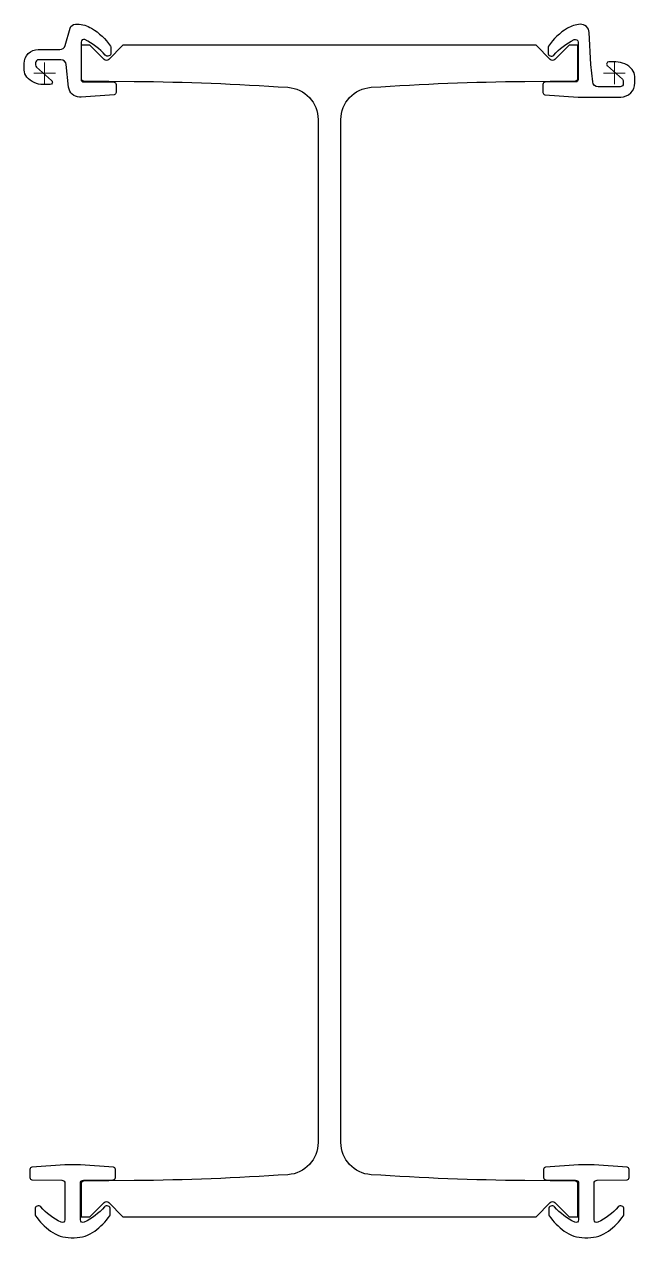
# Model space of a CAD drawing. Header units: millimetres. Extents: x -19 to 546, y -1077 to 45.
import ezdxf

# ---------------------------------------------------------------- set-up
doc = ezdxf.new("R2010")
doc.units = ezdxf.units.MM
doc.layers.get('0').update_dxf_attribs({"lineweight": 25})
doc.layers.add('ref', color=252, linetype='Continuous', lineweight=5)

msp = doc.modelspace()

# ---------------------------------------------------------------- linework, layer by layer
for points in [[(15.1, 12.5), (-5.3, 12.5, 0.414214), (-8.3, 9.5), (-8.3, 7.9, 0.212557), (-7.3, 5.6), (6.5, -6.8, -0.687281), (5.1, -10.5), (-1.2, -10.5, -0.219232), (-16.3, -3.5, -0.17875), (-18.8, 3), (-18.8, 9, -0.414214), (-5.8, 22), (14.2, 22, 0.333275), (19, 25.6), (23.7, 41.7, -0.333275), (28.5, 45.3), (30.4, 45.3, -0.138828), (43.5, 41.6, -0.101419), (61.1, 25.1, -0.154901), (61.4, 23.9), (61.4, 18.8, -0.690242), (56.2, 16.8, 0.09958), (37.3, 31.1, 0.552674), (33.8, 28.8), (33.8, -6, 0.411513), (35.7, -8), (64.3, -8.3, -0.411513), (66.2, -10.3), (66.2, -17.8, -0.393668), (64.4, -19.8), (33.8, -22), (32.2, -22, -0.384759), (22.3, -13), (20.1, 8, 0.384759)], [(545.8, -3, 0.17875), (543.3, 3.5, 0.219232), (528.2, 10.5), (521.9, 10.5, 0.687281), (520.5, 6.8), (534.3, -5.6, -0.212557), (535.2, -7.9), (535.2, -9.5, -0.414214), (532.2, -12.5), (511.9, -12.5, -0.384759), (506.9, -8), (505.3, 8), (503.7, 37.7, 0.414317), (495.2, 45.3, 0.125113), (483.5, 41.6, 0.101419), (465.9, 25.1, 0.154901), (465.6, 23.9), (465.6, 18.8, 0.690297), (470.8, 16.8, -0.099617), (489.7, 31.1, -0.552674), (493.3, 28.8), (493.3, -6, -0.411513), (491.3, -8), (462.7, -8.3, 0.411513), (460.8, -10.3), (460.8, -17.8, 0.393668), (462.6, -19.8), (493.3, -22), (532.8, -22, 0.414214), (545.8, -9)], [(60.4, -1056.4, 0.1545), (60.8, -1055.3), (60.8, -1050.2, 0.690736), (55.5, -1048.2, -0.099418), (36.7, -1062.4, -0.553081), (33.1, -1060.2), (33.1, -1026.4, -0.411293), (36.1, -1023.4), (63.6, -1023.1, 0.41156), (65.6, -1021.1), (65.6, -1013.5, 0.394032), (63.7, -1011.5), (33.1, -1009.4), (18.9, -1009.4), (-11.7, -1011.5, 0.394032), (-13.6, -1013.5), (-13.6, -1021.1, 0.41156), (-11.6, -1023.1), (15.9, -1023.4, -0.411293), (18.9, -1026.4), (18.9, -1060.2, -0.553081), (15.3, -1062.4, -0.099418), (-3.5, -1048.2, 0.690736), (-8.8, -1050.2), (-8.8, -1055.3, 0.1545), (-8.4, -1056.4, 0.083568), (5.6, -1070.6, 0.157346), (24.5, -1076.7), (27.5, -1076.7, 0.157346), (46.4, -1070.6, 0.083568)], [(535.8, -1055.3), (535.8, -1050.2, 0.690736), (530.5, -1048.2, -0.099418), (511.7, -1062.4, -0.553081), (508.1, -1060.2), (508.1, -1026.4, -0.411293), (511.1, -1023.4), (538.6, -1023.1, 0.41156), (540.6, -1021.1), (540.6, -1013.5, 0.394032), (538.7, -1011.5), (508.1, -1009.4), (493.9, -1009.4), (463.3, -1011.5, 0.394032), (461.4, -1013.5), (461.4, -1021.1, 0.41156), (463.4, -1023.1), (490.9, -1023.4, -0.411293), (493.9, -1026.4), (493.9, -1060.2, -0.553081), (490.3, -1062.4, -0.099418), (471.5, -1048.2, 0.690736), (466.2, -1050.2), (466.2, -1055.3, 0.1545), (466.6, -1056.4, 0.083568), (480.6, -1070.6, 0.157346), (499.5, -1076.7), (502.5, -1076.7, 0.157346), (521.4, -1070.6, 0.083568), (535.4, -1056.4, 0.1545)]]:
    msp.add_lwpolyline(points, format="xyb", close=True)
at = {"elevation": 0}
msp.add_lwpolyline([(83, -1023.9), (36, -1024.4, 0.411288), (34, -1026.4), (34, -1057.4), (41.9, -1057.4), (55.1, -1044.2, -0.414214), (59.4, -1044.2), (72.5, -1057.4), (454.5, -1057.4), (467.6, -1044.2, -0.414214), (471.9, -1044.2), (485.1, -1057.4), (493, -1057.4), (493, -1026.4, 0.411288), (491, -1024.4), (444, -1023.9, -0.014216), (302, -1018.4, -0.394764), (274, -988.5), (274, -42.9, -0.394764), (302, -13, -0.014216), (444, -7.5), (491, -7, 0.411288), (493, -5), (493, 26), (485.1, 26), (471.9, 12.8, -0.414214), (467.6, 12.8), (454.5, 26), (72.5, 26), (59.4, 12.8, -0.414214), (55.1, 12.8), (41.9, 26), (34, 26), (34, -5, 0.411288), (36, -7), (83, -7.5, -0.014216), (225, -13, -0.394764), (253, -42.9), (253, -988.5, -0.394764), (225, -1018.4, -0.014216)], format="xyb", close=True, dxfattribs=at)
at = {"layer": 'ref'}
for p, q in [((10, 0), (-10, 0)), ((0, -10), (0, 10)), ((527, 10), (527, -10)), ((517, 0), (537, 0))]:
    msp.add_line(p, q, dxfattribs=at)

doc.saveas('drawing.dxf')
